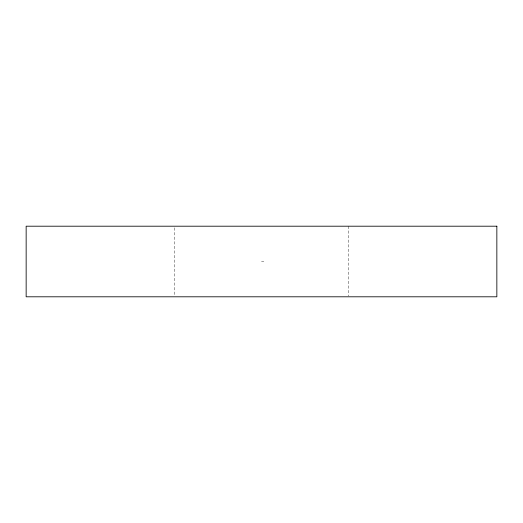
<?xml version="1.0" encoding="UTF-8"?>
<svg xmlns="http://www.w3.org/2000/svg" width="523" height="523" viewBox="0 0 523 523"><rect width="100%" height="100%" fill="white"/><g stroke="black" fill="none" stroke-linecap="round" stroke-linejoin="round"><path stroke-width="0.39" stroke-dasharray="2.62 1.96" d="M261.5 261.5L263.854 261.5M348.802 226.198L348.802 295.992M174.643 227.819L174.643 295.992"/><path stroke-width="0.78" d="M496.85 226.198L26.15 226.198L26.15 296.803L496.85 296.803L496.85 226.198"/></g></svg>
